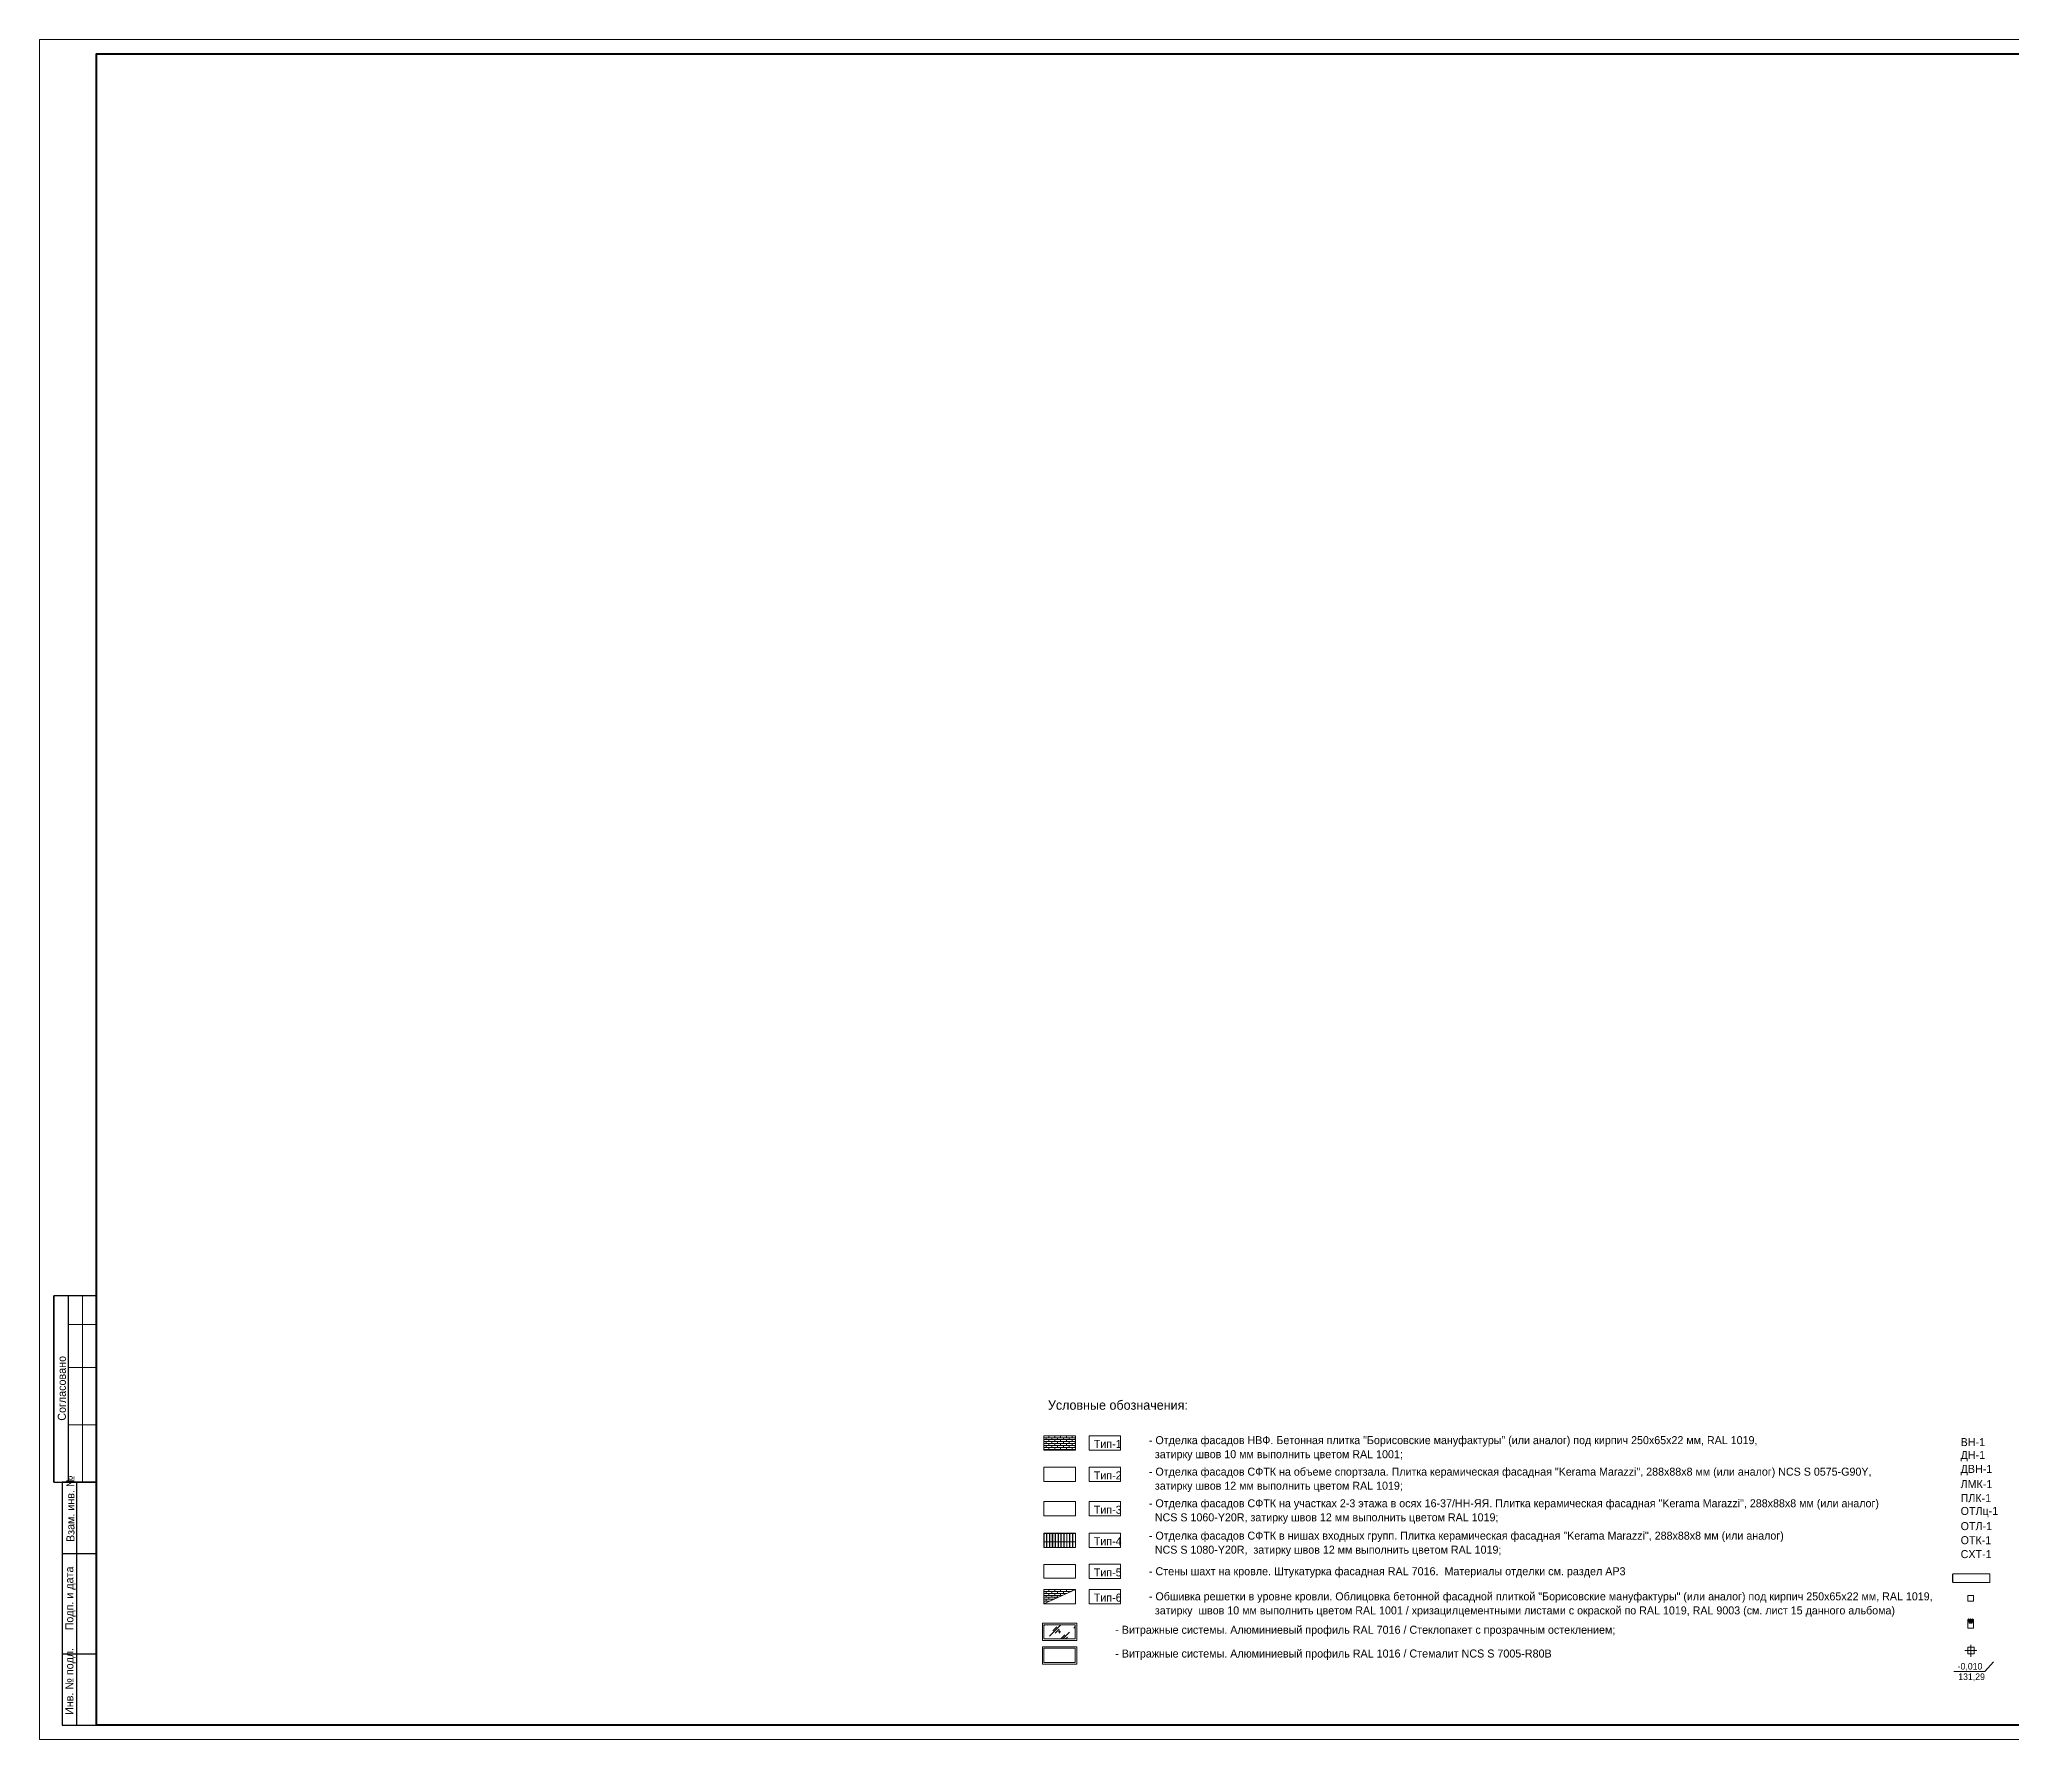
# Model space of a CAD drawing. Header units: millimetres. Extents: x 2294 to 908349, y -83289 to 219220.
# Drawn here: x 578226 to 649341, y 157869 to 219202 of the extents above; entities that cross this region are included whole.
import ezdxf

# ---------------------------------------------------------------- set-up
doc = ezdxf.new("R2010")
doc.units = ezdxf.units.MM
doc.layers.add('PDF _Геометрия', color=7, linetype='Continuous')
doc.layers.add('PDF _Текст', color=7, linetype='Continuous')

msp = doc.modelspace()

# ---------------------------------------------------------------- linework, layer by layer
at = {"layer": 'PDF _Геометрия', "lineweight": 18}
msp.add_lwpolyline([(708424.7749256026, 219201.9383088558), (578226.1827940829, 219201.9383088558), (578226.1827940829, 157868.7533508132), (708424.7749256026, 157868.7533508132)], dxfattribs=at)
at = {"layer": 'PDF _Геометрия', "lineweight": 40}
msp.add_lwpolyline([(707922.0439014919, 218686.0925622613), (707922.0439014919, 158384.5990974077), (580289.5657806508, 158384.5990974077), (580289.5657806508, 218686.0925622613)], close=True, dxfattribs=at)
at = {"layer": 'PDF _Геометрия', "lineweight": 30}
for points in [[(580289.5657806508, 173873.0862183433), (578742.0285407249, 173873.0862183433), (578742.0285407249, 167158.3483640554), (580289.5657806508, 167158.3483640554), (579048.0387293436, 167158.3483640554), (579048.0387293436, 158384.5990974077), (580289.5657806508, 158384.5990974077)], [(578742.0285407249, 167158.3483640554), (578742.0285407249, 173873.0862183433)], [(579257.8742872719, 173873.0862183433), (579257.8742872719, 167158.3483640554)], [(579568.2560501937, 167158.3483640554), (579568.2560501937, 158384.5990974077)], [(579048.0387293436, 164579.119630988), (580289.5657806508, 164579.119630988)], [(579048.0387293436, 160963.8278305226), (580289.5657806508, 160963.8278305226)]]:
    msp.add_lwpolyline(points, dxfattribs=at)
at = {"layer": 'PDF _Геометрия', "lineweight": 9}
for points in [[(579773.7200339139, 173873.0862183433), (579773.7200339139, 167158.3483640554)], [(580289.5657806508, 173873.0862183433), (580289.5657806508, 167158.3483640554)], [(579257.8742872719, 172841.3947251069), (580289.5657806508, 172841.3947251069)], [(579257.8742872719, 171289.4859111153), (580289.5657806508, 171289.4859111153)], [(579257.8742872719, 169226.102924689), (580289.5657806508, 169226.102924689)], [(647218.3656171877, 163831.5804558017), (647213.9940430745, 163827.2088816401), (647209.6224689595, 163818.4657334129), (647209.6224689595, 163809.7225851857), (647209.6224689595, 163569.2860083666), (647209.6224689595, 163560.5428601394), (647213.9940430745, 163551.7997118647), (647218.3656171877, 163543.05656359)], [(647218.3656171877, 163809.7225851857), (647218.3656171877, 163569.2860083666)], [(648516.7231319733, 163844.6951781421), (647244.5950618703, 163844.6951781421)], [(647244.5950618703, 163534.3134153627), (648516.7231319733, 163534.3134153627)], [(647782.2986790799, 162196.6117334601), (647764.8123827204, 162196.6117334601), (647764.8123827204, 161890.6015447949), (647970.2763665356, 161890.6015447949), (647970.2763665356, 162196.6117334601), (647957.1616440993, 162196.6117334601)], [(647777.9271050617, 162205.3548816883), (647812.8996980656, 162078.5792321081), (647812.8996980656, 162074.207657994), (647817.2712721787, 162069.8360838334), (647821.6428461969, 162069.8360838334), (647821.6428461969, 162065.4645097668), (647826.014420405, 162065.4645097668), (647830.3859946132, 162065.4645097668), (647834.7575686332, 162065.4645097668), (647839.1291427463, 162069.8360838334), (647839.1291427463, 162074.207657994), (647843.5007169545, 162074.207657994), (647843.5007169545, 162078.5792321081), (647843.5007169545, 162082.9508062212), (647843.5007169545, 162087.3223803828), (647808.5281238556, 162209.7264558489)], [(647852.2438651826, 162196.6117334601), (647812.8996980656, 162196.6117334601)], [(647830.3859946132, 162166.0107145703), (647830.3859946132, 162170.3822887309), (647830.3859946132, 162174.753862845), (647826.014420405, 162174.753862845), (647821.6428461969, 162174.753862845), (647821.6428461969, 162170.3822887309), (647821.6428461969, 162166.0107145703)], [(647826.014420405, 162144.1528440018), (647830.3859946132, 162170.3822887309)], [(647852.2438651826, 162205.3548816883), (647852.2438651826, 162082.9508062212), (647852.2438651826, 162078.5792321081), (647856.6154392958, 162074.207657994), (647856.6154392958, 162069.8360838334), (647860.9870133158, 162069.8360838334), (647865.3585875239, 162065.4645097668), (647869.7301617321, 162065.4645097668), (647874.1017357502, 162065.4645097668), (647874.1017357502, 162069.8360838334), (647878.4733098634, 162069.8360838334), (647882.8448840734, 162074.207657994), (647882.8448840734, 162078.5792321081), (647882.8448840734, 162082.9508062212), (647882.8448840734, 162205.3548816883)], [(647922.1890511904, 162196.6117334601), (647882.8448840734, 162196.6117334601)], [(647926.5606252085, 162209.7264558489), (647895.9596064128, 162087.3223803828), (647895.9596064128, 162082.9508062212), (647895.9596064128, 162078.5792321081), (647895.9596064128, 162074.207657994), (647900.3311804328, 162069.8360838334), (647904.702754641, 162065.4645097668), (647909.0743288491, 162065.4645097668), (647913.4459028672, 162065.4645097668), (647917.8174769823, 162069.8360838334), (647922.1890511904, 162069.8360838334), (647922.1890511904, 162074.207657994), (647926.5606252085, 162078.5792321081), (647957.1616440993, 162205.3548816883)], [(647917.8174769823, 162166.0107145703), (647913.4459028672, 162170.3822887309), (647913.4459028672, 162174.753862845), (647909.0743288491, 162174.753862845), (647904.702754641, 162174.753862845), (647904.702754641, 162170.3822887309), (647904.702754641, 162166.0107145703)], [(647904.702754641, 162170.3822887309), (647909.0743288491, 162144.1528440018)], [(614440.30283642, 161973.6614531439), (614479.647003537, 162013.005620261)], [(614562.7069116961, 161995.519323759), (614580.1932082456, 162013.005620261)], [(614645.7668201402, 161602.0776526306), (615061.0663618837, 162013.005620261)], [(614768.1708957013, 161790.0553399439), (614916.804415755, 161934.317286026)], [(614855.6023780685, 161702.6238574341), (614999.8643241972, 161851.2573776769)], [(614956.148582872, 161755.08274694), (615061.0663618837, 161755.08274694)], [(615008.6074724253, 161807.5416363983), (615008.6074724253, 161706.9954315948)], [(615061.0663618837, 161497.159873619), (615205.3283079192, 161641.4218197011)], [(615131.0115478914, 161497.159873619), (615375.8196988236, 161746.3395987127)], [(615231.5577526949, 161497.159873619), (615292.7597905695, 161558.361911352)], [(615524.4532190673, 161890.6015447949), (615576.9121085256, 161947.4320084138)], [(647659.8946038019, 161077.4887577614), (648092.6804420017, 161077.4887577614)], [(647874.1017357502, 161287.3243156907), (647874.1017357502, 160854.5384774443)], [(648372.4611858428, 160325.5780084145), (647262.0813584197, 160325.5780084145)], [(648691.5860968977, 160670.9323642452), (648372.4611858428, 160329.9495825751)]]:
    msp.add_lwpolyline(points, dxfattribs=at)
for points in [[(615581.2836827338, 168828.2896793999), (614444.6744104382, 168828.2896793999), (614444.6744104382, 168312.4439327579), (615581.2836827338, 168312.4439327579)], [(617211.8808308188, 168828.2896793999), (617211.8808308188, 168312.4439327579), (616079.6431328263, 168312.4439327579), (616079.6431328263, 168828.2896793999)], [(614444.6744104382, 167696.0519812659), (614444.6744104382, 167175.8346605573), (615581.2836827338, 167175.8346605573), (615581.2836827338, 167696.0519812659)], [(617211.8808308188, 167696.0519812659), (617211.8808308188, 167175.8346605573), (616079.6431328263, 167175.8346605573), (616079.6431328263, 167696.0519812659)], [(614444.6744104382, 166454.5249301002), (614444.6744104382, 165938.6791835057), (615581.2836827338, 165938.6791835057), (615581.2836827338, 166454.5249301002)], [(617211.8808308188, 166454.5249301002), (617211.8808308188, 165938.6791835057), (616079.6431328263, 165938.6791835057), (616079.6431328263, 166454.5249301002)], [(614444.6744104382, 165317.9156578996), (614444.6744104382, 164802.0699113051), (615581.2836827338, 164802.0699113051), (615581.2836827338, 165317.9156578996)], [(617211.8808308188, 165317.9156578996), (617211.8808308188, 164802.0699113051), (616079.6431328263, 164802.0699113051), (616079.6431328263, 165317.9156578996)], [(615581.2836827338, 164181.306385698), (614444.6744104382, 164181.306385698), (614444.6744104382, 163696.0616579468), (615581.2836827338, 163696.0616579468)], [(617211.8808308188, 164194.4211080393), (617211.8808308188, 163678.5753614448), (616079.6431328263, 163678.5753614448), (616079.6431328263, 164194.4211080393)], [(648560.4388732035, 163844.6951781421), (647218.3656171877, 163844.6951781421), (647218.3656171877, 163534.3134153627), (648560.4388732035, 163534.3134153627)], [(615581.2836827338, 163280.7621162033), (614444.6744104382, 163280.7621162033), (614444.6744104382, 162764.9163695613)], [(614444.6744104382, 162764.9163695613), (615581.2836827338, 162764.9163695613), (615581.2836827338, 163280.7621162033)], [(617211.8808308188, 163280.7621162033), (617211.8808308188, 162764.9163695613), (616079.6431328263, 162764.9163695613), (616079.6431328263, 163280.7621162033)], [(647970.2763665356, 163070.9265582266), (647764.8123827204, 163070.9265582266), (647764.8123827204, 162865.4625744114), (647970.2763665356, 162865.4625744114)], [(647764.8123827204, 162865.4625744114), (647970.2763665356, 162865.4625744114), (647970.2763665356, 163070.9265582266), (647764.8123827204, 163070.9265582266)], [(647795.4134015162, 162222.8411781902), (647791.0418274961, 162222.8411781902), (647786.670253288, 162218.4696040761), (647782.2986790799, 162214.098029962), (647782.2986790799, 162209.7264558489), (647777.9271050617, 162205.3548816883), (647782.2986790799, 162200.9833075742), (647782.2986790799, 162196.6117334601), (647786.670253288, 162196.6117334601), (647791.0418274961, 162192.240159347), (647795.4134015162, 162192.240159347), (647799.7849756293, 162192.240159347), (647799.7849756293, 162196.6117334601), (647804.1565498374, 162196.6117334601), (647808.5281238556, 162200.9833075742), (647808.5281238556, 162205.3548816883), (647808.5281238556, 162209.7264558489), (647808.5281238556, 162214.098029962), (647804.1565498374, 162218.4696040761), (647799.7849756293, 162222.8411781902)], [(647869.7301617321, 162222.8411781902), (647865.3585875239, 162222.8411781902), (647860.9870133158, 162218.4696040761), (647856.6154392958, 162218.4696040761), (647856.6154392958, 162214.098029962), (647852.2438651826, 162209.7264558489), (647852.2438651826, 162205.3548816883), (647856.6154392958, 162200.9833075742), (647856.6154392958, 162196.6117334601), (647860.9870133158, 162196.6117334601), (647865.3585875239, 162192.240159347), (647869.7301617321, 162192.240159347), (647874.1017357502, 162192.240159347), (647878.4733098634, 162196.6117334601), (647882.8448840734, 162200.9833075742), (647882.8448840734, 162205.3548816883), (647882.8448840734, 162209.7264558489), (647882.8448840734, 162214.098029962), (647878.4733098634, 162218.4696040761), (647874.1017357502, 162222.8411781902)], [(647939.6753475498, 162222.8411781902), (647935.3037735317, 162218.4696040761), (647930.9321994167, 162218.4696040761), (647926.5606252085, 162214.098029962), (647926.5606252085, 162209.7264558489), (647926.5606252085, 162205.3548816883), (647930.9321994167, 162200.9833075742), (647930.9321994167, 162196.6117334601), (647935.3037735317, 162196.6117334601), (647939.6753475498, 162192.240159347), (647944.046921758, 162192.240159347), (647948.4184959661, 162192.240159347), (647952.7900699861, 162196.6117334601), (647957.1616440993, 162200.9833075742), (647957.1616440993, 162205.3548816883), (647957.1616440993, 162209.7264558489), (647957.1616440993, 162214.098029962), (647952.7900699861, 162218.4696040761), (647948.4184959661, 162218.4696040761), (647944.046921758, 162222.8411781902)], [(615629.370997984, 161444.7009841606), (615629.370997984, 162065.4645097668), (614396.587095093, 162065.4645097668), (614396.587095093, 161444.7009841606)], [(615576.9121085256, 161497.159873619), (615576.9121085256, 162013.005620261), (614440.30283642, 162013.005620261), (614440.30283642, 161497.159873619)], [(615629.370997984, 160587.8724558486), (615629.370997984, 161208.6359814557), (614396.587095093, 161208.6359814557), (614396.587095093, 160587.8724558486)], [(615576.9121085256, 160644.7029194685), (615576.9121085256, 161160.5486661105), (614440.30283642, 161160.5486661105), (614440.30283642, 160644.7029194685)], [(647987.762663085, 161199.8928332275), (647760.4408085123, 161199.8928332275), (647760.4408085123, 160959.4562564085), (647987.762663085, 160959.4562564085)]]:
    msp.add_lwpolyline(points, close=True, dxfattribs=at)
at = {"layer": 'PDF _Геометрия', "color": 250, "lineweight": 9, "true_color": 0x424240}
for points in [[(614444.6744104382, 168758.3444933922), (615581.2836827338, 168758.3444933922)], [(614444.6744104382, 168688.3993074319), (615581.2836827338, 168688.3993074319)], [(614444.6744104382, 168618.4541214241), (615581.2836827338, 168618.4541214241)], [(614444.6744104382, 168548.5089354638), (615581.2836827338, 168548.5089354638)], [(614523.3627446741, 168828.2896793999), (614523.3627446741, 168828.2896793999)], [(614523.3627446741, 168688.3993074319), (614523.3627446741, 168758.3444933922)], [(614523.3627446741, 168548.5089354638), (614523.3627446741, 168618.4541214241)], [(614628.2805235907, 168758.3444933922), (614628.2805235907, 168828.2896793999)], [(614628.2805235907, 168618.4541214241), (614628.2805235907, 168688.3993074319)], [(614628.2805235907, 168478.5637495026), (614628.2805235907, 168548.5089354638)], [(614733.1983026024, 168828.2896793999), (614733.1983026024, 168828.2896793999)], [(614733.1983026024, 168688.3993074319), (614733.1983026024, 168758.3444933922)], [(614733.1983026024, 168548.5089354638), (614733.1983026024, 168618.4541214241)], [(614838.116081519, 168758.3444933922), (614838.116081519, 168828.2896793999)], [(614838.116081519, 168618.4541214241), (614838.116081519, 168688.3993074319)], [(614838.116081519, 168478.5637495026), (614838.116081519, 168548.5089354638)], [(614943.0338605307, 168828.2896793999), (614943.0338605307, 168828.2896793999)], [(614943.0338605307, 168688.3993074319), (614943.0338605307, 168758.3444933922)], [(614943.0338605307, 168548.5089354638), (614943.0338605307, 168618.4541214241)], [(615047.9516394474, 168758.3444933922), (615047.9516394474, 168828.2896793999)], [(615047.9516394474, 168618.4541214241), (615047.9516394474, 168688.3993074319)], [(615047.9516394474, 168478.5637495026), (615047.9516394474, 168548.5089354638)], [(615152.869418459, 168828.2896793999), (615152.869418459, 168828.2896793999)], [(615152.869418459, 168688.3993074319), (615152.869418459, 168758.3444933922)], [(615152.869418459, 168548.5089354638), (615152.869418459, 168618.4541214241)], [(615257.7871974725, 168758.3444933922), (615257.7871974725, 168828.2896793999)], [(615257.7871974725, 168618.4541214241), (615257.7871974725, 168688.3993074319)], [(615257.7871974725, 168478.5637495026), (615257.7871974725, 168548.5089354638)], [(615362.7049763892, 168828.2896793999), (615362.7049763892, 168828.2896793999)], [(615362.7049763892, 168688.3993074319), (615362.7049763892, 168758.3444933922)], [(615362.7049763892, 168548.5089354638), (615362.7049763892, 168618.4541214241)], [(615467.6227554008, 168758.3444933922), (615467.6227554008, 168828.2896793999)], [(615467.6227554008, 168618.4541214241), (615467.6227554008, 168688.3993074319)], [(615467.6227554008, 168478.5637495026), (615467.6227554008, 168548.5089354638)], [(615572.5405343175, 168828.2896793999), (615572.5405343175, 168828.2896793999)], [(615572.5405343175, 168688.3993074319), (615572.5405343175, 168758.3444933922)], [(615572.5405343175, 168548.5089354638), (615572.5405343175, 168618.4541214241)], [(614444.6744104382, 168478.5637495026), (615581.2836827338, 168478.5637495026)], [(614444.6744104382, 168408.6185634949), (615581.2836827338, 168408.6185634949)], [(614444.6744104382, 168338.6733774871), (615581.2836827338, 168338.6733774871)], [(614523.3627446741, 168408.6185634949), (614523.3627446741, 168478.5637495026)], [(614523.3627446741, 168312.4439327579), (614523.3627446741, 168338.6733774871)], [(614628.2805235907, 168338.6733774871), (614628.2805235907, 168408.6185634949)], [(614733.1983026024, 168408.6185634949), (614733.1983026024, 168478.5637495026)], [(614733.1983026024, 168312.4439327579), (614733.1983026024, 168338.6733774871)], [(614838.116081519, 168338.6733774871), (614838.116081519, 168408.6185634949)], [(614943.0338605307, 168408.6185634949), (614943.0338605307, 168478.5637495026)], [(614943.0338605307, 168312.4439327579), (614943.0338605307, 168338.6733774871)], [(615047.9516394474, 168338.6733774871), (615047.9516394474, 168408.6185634949)], [(615152.869418459, 168408.6185634949), (615152.869418459, 168478.5637495026)], [(615152.869418459, 168312.4439327579), (615152.869418459, 168338.6733774871)], [(615257.7871974725, 168338.6733774871), (615257.7871974725, 168408.6185634949)], [(615362.7049763892, 168408.6185634949), (615362.7049763892, 168478.5637495026)], [(615362.7049763892, 168312.4439327579), (615362.7049763892, 168338.6733774871)], [(615467.6227554008, 168338.6733774871), (615467.6227554008, 168408.6185634949)], [(615572.5405343175, 168408.6185634949), (615572.5405343175, 168478.5637495026)], [(615572.5405343175, 168312.4439327579), (615572.5405343175, 168338.6733774871)], [(614444.6744104382, 163210.8169301955), (615428.278588282, 163210.8169301955)], [(614444.6744104382, 163140.8717442343), (615275.2734940201, 163140.8717442343)], [(614444.6744104382, 163070.9265582266), (615117.8968255501, 163070.9265582266)], [(614444.6744104382, 163000.9813722188), (614964.8917312883, 163000.9813722188)], [(614444.6744104382, 162931.0361862585), (614811.8866368383, 162931.0361862585)], [(614444.6744104382, 162861.0910002983), (614654.5099683665, 162861.0910002983)], [(614523.3627446741, 163280.7621162033), (614523.3627446741, 163280.7621162033)], [(614523.3627446741, 163140.8717442343), (614523.3627446741, 163210.8169301955)], [(614523.3627446741, 163000.9813722188), (614523.3627446741, 163070.9265582266)], [(614523.3627446741, 162861.0910002983), (614523.3627446741, 162931.0361862585)], [(614628.2805235907, 163210.8169301955), (614628.2805235907, 163280.7621162033)], [(614628.2805235907, 163070.9265582266), (614628.2805235907, 163140.8717442343)], [(614628.2805235907, 162931.0361862585), (614628.2805235907, 163000.9813722188)], [(614628.2805235907, 162847.9762779095), (614628.2805235907, 162861.0910002983)], [(614733.1983026024, 163280.7621162033), (614733.1983026024, 163280.7621162033)], [(614733.1983026024, 163140.8717442343), (614733.1983026024, 163210.8169301955)], [(614733.1983026024, 163000.9813722188), (614733.1983026024, 163070.9265582266)], [(614733.1983026024, 162896.0635932547), (614733.1983026024, 162931.0361862585)], [(614838.116081519, 163210.8169301955), (614838.116081519, 163280.7621162033)], [(614838.116081519, 163070.9265582266), (614838.116081519, 163140.8717442343)], [(614838.116081519, 162944.1509086464), (614838.116081519, 163000.9813722188)], [(614943.0338605307, 163280.7621162033), (614943.0338605307, 163280.7621162033)], [(614943.0338605307, 163140.8717442343), (614943.0338605307, 163210.8169301955)], [(614943.0338605307, 163000.9813722188), (614943.0338605307, 163070.9265582266)], [(615047.9516394474, 163210.8169301955), (615047.9516394474, 163280.7621162033)], [(615047.9516394474, 163070.9265582266), (615047.9516394474, 163140.8717442343)], [(615152.869418459, 163280.7621162033), (615152.869418459, 163280.7621162033)], [(615152.869418459, 163140.8717442343), (615152.869418459, 163210.8169301955)], [(615257.7871974725, 163210.8169301955), (615257.7871974725, 163280.7621162033)], [(615257.7871974725, 163132.1285959596), (615257.7871974725, 163140.8717442343)], [(615362.7049763892, 163280.7621162033), (615362.7049763892, 163280.7621162033)], [(615362.7049763892, 163180.2159113523), (615362.7049763892, 163210.8169301955)], [(615467.6227554008, 163228.3032266975), (615467.6227554008, 163280.7621162033)], [(615572.5405343175, 163280.7621162033), (615572.5405343175, 163280.7621162033)], [(614444.6744104382, 162791.1458142905), (614501.5048741046, 162791.1458142905)]]:
    msp.add_lwpolyline(points, dxfattribs=at)
at = {"layer": 'PDF _Геометрия', "color": 253, "lineweight": 9, "true_color": 0xada188}
for points in [[(614444.6744104382, 165304.8009355583), (614444.6744104382, 165304.8009355583)], [(614444.6744104382, 165007.5338951203), (614444.6744104382, 165007.5338951203)], [(614444.6744104382, 164998.7907468455), (614444.6744104382, 164998.7907468455)], [(614453.4175587613, 165317.9156578996), (614453.4175587613, 165317.9156578996)], [(614545.2206153367, 164802.0699113051), (614545.2206153367, 164998.7907468455), (614453.4175587613, 164998.7907468455), (614453.4175587613, 164802.0699113051)], [(614545.2206153367, 165317.9156578996), (614545.2206153367, 165317.9156578996)], [(614558.335337678, 165317.9156578996), (614558.335337678, 165317.9156578996)], [(614650.1383943483, 164802.0699113051), (614650.1383943483, 164998.7907468455), (614558.335337678, 164998.7907468455), (614558.335337678, 164802.0699113051)], [(614650.1383943483, 165317.9156578996), (614650.1383943483, 165317.9156578996)], [(614663.2531166896, 165317.9156578996), (614663.2531166896, 165317.9156578996)], [(614750.6845991518, 164802.0699113051), (614750.6845991518, 164998.7907468455), (614663.2531166896, 164998.7907468455), (614663.2531166896, 164802.0699113051)], [(614750.6845991518, 165317.9156578996), (614750.6845991518, 165317.9156578996)], [(614763.7993214931, 165317.9156578996), (614763.7993214931, 165317.9156578996)], [(614855.6023780685, 164802.0699113051), (614855.6023780685, 164998.7907468455), (614763.7993214931, 164998.7907468455), (614763.7993214931, 164802.0699113051)], [(614855.6023780685, 165317.9156578996), (614855.6023780685, 165317.9156578996)], [(614868.7171005048, 165317.9156578996), (614868.7171005048, 165317.9156578996)], [(614960.5201570801, 164802.0699113051), (614960.5201570801, 164998.7907468455), (614868.7171005048, 164998.7907468455), (614868.7171005048, 164802.0699113051)], [(614960.5201570801, 165317.9156578996), (614960.5201570801, 165317.9156578996)], [(614973.6348794214, 165317.9156578996), (614973.6348794214, 165317.9156578996)], [(615061.0663618837, 164802.0699113051), (615061.0663618837, 164998.7907468455), (614973.6348794214, 164998.7907468455), (614973.6348794214, 164802.0699113051)], [(615061.0663618837, 165317.9156578996), (615061.0663618837, 165317.9156578996)], [(615074.181084225, 165317.9156578996), (615074.181084225, 165317.9156578996)], [(615165.9841408003, 164802.0699113051), (615165.9841408003, 164998.7907468455), (615074.181084225, 164998.7907468455), (615074.181084225, 164802.0699113051)], [(615165.9841408003, 165317.9156578996), (615165.9841408003, 165317.9156578996)], [(615179.0988632366, 165317.9156578996), (615179.0988632366, 165317.9156578996)], [(615270.901919812, 164802.0699113051), (615270.901919812, 164998.7907468455), (615179.0988632366, 164998.7907468455), (615179.0988632366, 164802.0699113051)], [(615270.901919812, 165317.9156578996), (615270.901919812, 165317.9156578996)], [(615279.6450681351, 165317.9156578996), (615279.6450681351, 165317.9156578996)], [(615371.4481248055, 164802.0699113051), (615371.4481248055, 164998.7907468455), (615279.6450681351, 164998.7907468455), (615279.6450681351, 164802.0699113051)], [(615371.4481248055, 165317.9156578996), (615371.4481248055, 165317.9156578996)], [(615384.5628471468, 165317.9156578996), (615384.5628471468, 165317.9156578996)], [(615476.3659037221, 164802.0699113051), (615476.3659037221, 164998.7907468455), (615384.5628471468, 164998.7907468455), (615384.5628471468, 164802.0699113051)], [(615476.3659037221, 165317.9156578996), (615476.3659037221, 165317.9156578996)], [(615489.4806260634, 165317.9156578996), (615489.4806260634, 165317.9156578996)], [(615576.9121085256, 165007.5338951203), (615489.4806260634, 165007.5338951203), (615489.4806260634, 165304.8009355583), (615576.9121085256, 165304.8009355583)], [(615489.4806260634, 164802.0699113051), (615489.4806260634, 164998.7907468455), (615576.9121085256, 164998.7907468455)]]:
    msp.add_lwpolyline(points, dxfattribs=at)
for points in [[(614453.4175587613, 165304.8009355583), (614453.4175587613, 165007.5338951203), (614545.2206153367, 165007.5338951203), (614545.2206153367, 165304.8009355583)], [(614558.335337678, 165304.8009355583), (614558.335337678, 165007.5338951203), (614650.1383943483, 165007.5338951203), (614650.1383943483, 165304.8009355583)], [(614663.2531166896, 165304.8009355583), (614663.2531166896, 165007.5338951203), (614750.6845991518, 165007.5338951203), (614750.6845991518, 165304.8009355583)], [(614763.7993214931, 165304.8009355583), (614763.7993214931, 165007.5338951203), (614855.6023780685, 165007.5338951203), (614855.6023780685, 165304.8009355583)], [(614868.7171005048, 165304.8009355583), (614868.7171005048, 165007.5338951203), (614960.5201570801, 165007.5338951203), (614960.5201570801, 165304.8009355583)], [(614973.6348794214, 165304.8009355583), (614973.6348794214, 165007.5338951203), (615061.0663618837, 165007.5338951203), (615061.0663618837, 165304.8009355583)], [(615074.181084225, 165304.8009355583), (615074.181084225, 165007.5338951203), (615165.9841408003, 165007.5338951203), (615165.9841408003, 165304.8009355583)], [(615179.0988632366, 165304.8009355583), (615179.0988632366, 165007.5338951203), (615270.901919812, 165007.5338951203), (615270.901919812, 165304.8009355583)], [(615279.6450681351, 165304.8009355583), (615279.6450681351, 165007.5338951203), (615371.4481248055, 165007.5338951203), (615371.4481248055, 165304.8009355583)], [(615384.5628471468, 165304.8009355583), (615384.5628471468, 165007.5338951203), (615476.3659037221, 165007.5338951203), (615476.3659037221, 165304.8009355583)]]:
    msp.add_lwpolyline(points, close=True, dxfattribs=at)

# ---------------------------------------------------------------- texts
at = {"layer": 'PDF _Текст', "char_height": 289.4502280538725, "attachment_point": 4, "rotation": 90, "style": ''}
for s, insert in [('Согласовано', (579035.698322393, 169371.4696457956)), ('Взам. инв. №', (579346.0731368549, 164995.6198339344)), ('Подп. и дата', (579346.0731368549, 161808.8159492791)), ('Инв. № подл.', (579346.0731368549, 158757.5222466358))]:
    msp.add_mtext(s, dxfattribs=dict(at, insert=insert))
at = {"layer": 'PDF _Текст', "attachment_point": 4, "style": ''}
for s, insert, char_height in [('Условные обозначения:', (614592.5033208039, 169934.5325063544), 337.879872781825), ('Тип-1', (616244.9199852701, 168535.7232832054), 289.4502280538725), ('- Отделка фасадов НВФ. Бетонная плитка "Борисовские мануфактуры" (или аналог) под кирпич 250х65х22 мм, RAL 1019,', (618233.9397971649, 168627.0457973622), 288.1176707458068), ('ВН-1      ', (647505.3531076293, 168600.981443532), 288.5716713097074), ('  затирку швов 10 мм выполнить цветом RAL 1001;', (618233.9397971649, 168119.9532045296), 288.1176707458068), ('ДН-1', (647505.3531076293, 168093.8888507003), 288.5716713097074), ('Тип-2', (616244.9199852701, 167399.1418040835), 289.4502280538725), ('- Отделка фасадов СФТК на объеме спортзала. Плитка керамическая фасадная "Kerama Marazzi", 288х88х8 мм (или аналог) NCS S 0575-G90Y,', (618233.9397971649, 167490.4643182403), 288.1176707458068), ('  затирку швов 12 мм выполнить цветом RAL 1019;', (618234.0198412538, 166983.3717253602), 288.1176707458068), ('ДВН-1        ', (647505.3531076293, 167591.1675540528), 288.5716713097074), ('ЛМК-1   ', (647505.3531076293, 167084.0749611726), 288.5716713097074), ('- Отделка фасадов СФТК на участках 2-3 этажа в осях 16-37/НН-ЯЯ. Плитка керамическая фасадная "Kerama Marazzi", 288х88х8 мм (или аналог)', (618234.0198412538, 166349.5026491138), 288.1176707458068), ('ПЛК-1', (647505.3531076293, 166576.9823682925), 288.5716713097074), ('Тип-3', (616244.9199852701, 166157.6406004478), 289.4502280538725), ('  NCS S 1060-Y20R, затирку швов 12 мм выполнить цветом RAL 1019;', (618233.9798192102, 165842.4100562821), 288.1176707458068), ('ОТЛц-1', (647505.3531076293, 166074.2254965103), 288.5716713097074), ('ОТЛ-1', (647505.3531076293, 165567.1329036301), 288.5716713097074), ('Тип-4', (616244.9199852701, 165025.43041751), 289.4502280538725), ('- Отделка фасадов СФТК в нишах входных групп. Плитка керамическая фасадная "Kerama Marazzi", 288х88х8 мм (или аналог)', (618233.9397971649, 165182.3220966992), 288.1176707458068), ('ОТК-1', (647505.3531076293, 165060.0403107509), 288.5716713097074), ('  NCS S 1080-Y20R,  затирку швов 12 мм выполнить цветом RAL 1019;', (618233.9397971649, 164675.229503819), 288.1176707458068), ('СХТ-1', (647505.3531076293, 164557.3190141034), 288.5716713097074), ('Тип-5', (616244.9199852701, 163897.5915307573), 289.4502280538725), ('- Стены шахт на кровле. Штукатурка фасадная RAL 7016.  Материалы отделки см. раздел АР3', (618233.9486908894, 163897.587083895), 289.4502280538725), ('Тип-6', (616244.9199852701, 162988.3263474882), 289.4502280538725), ('- Обшивка решетки в уровне кровли. Облицовка бетонной фасадной плиткой "Борисовские мануфактуры" (или аналог) под кирпич 250х65х22 мм, RAL 1019,  ', (618233.9397971649, 162992.2137660601), 288.1176707458068), ('  затирку  швов 10 мм выполнить цветом RAL 1001 / хризацилцементными листами с окраской по RAL 1019, RAL 9003 (см. лист 15 данного альбома)', (618233.8730937578, 162485.1211732274), 288.1176707458068), ('- Витражные системы. Алюминиевый профиль RAL 7016 / Стеклопакет с прозрачным остеклением;', (617018.670539666, 161786.1665316813), 289.4502280538725), ('- Витражные системы. Алюминиевый профиль RAL 1016 / Стемалит NCS S 7005-R80B', (617018.670539666, 160929.3569026759), 289.4502280538725), ('-0,010', (647396.0662560072, 160490.2106172305), 235.2868864584291), ('131,29', (647417.9227369782, 160114.2613570404), 235.2868864584291)]:
    msp.add_mtext(s, dxfattribs=dict(at, insert=insert, char_height=char_height))

doc.saveas('drawing.dxf')
